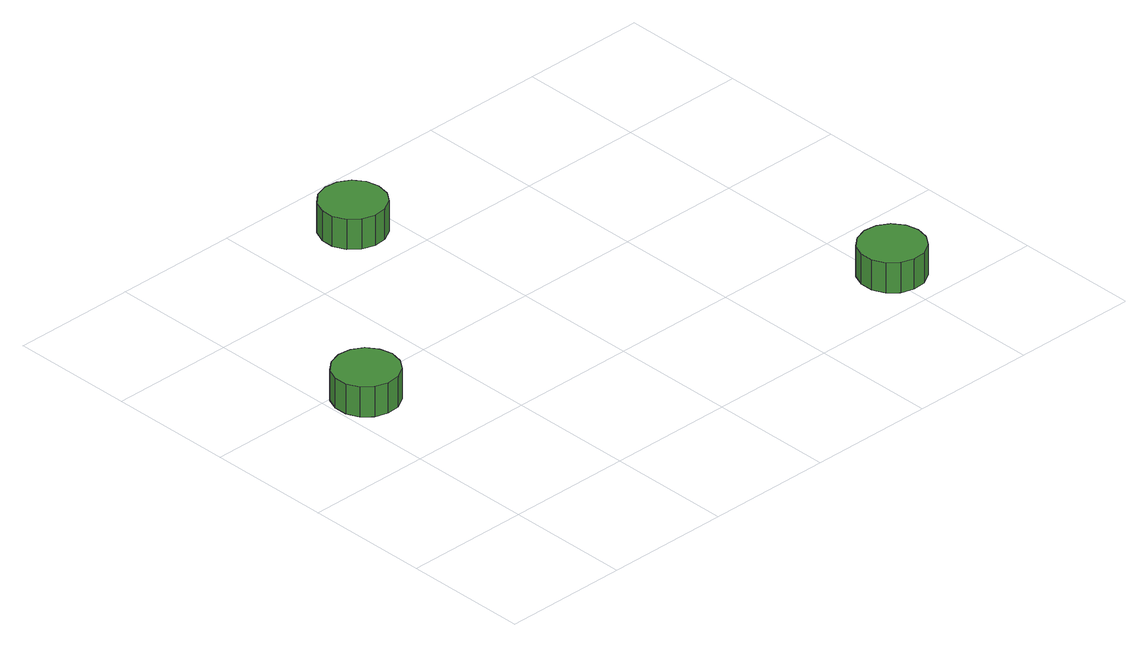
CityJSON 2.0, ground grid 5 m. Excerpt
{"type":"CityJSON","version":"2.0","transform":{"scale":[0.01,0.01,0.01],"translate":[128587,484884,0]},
"CityObjects":{
"tree1":{"type":"SolitaryVegetationObject","attributes":{"function":"something"},"geometry":[{"type":"MultiSurface","lod":"1","boundaries":[[[0,1,2,3,4,5,6,7,8,9,10,11,12,13,14]],[[15,16,17,18,19,20,21,22,23,24,25,26,27,28,29]],[[0,29,28,1]],[[1,28,27,2]],[[2,27,26,3]],[[3,26,25,4]],[[4,25,24,5]],[[5,24,23,6]],[[6,23,22,7]],[[7,22,21,8]],[[8,21,20,9]],[[9,20,19,10]],[[10,19,18,11]],[[11,18,17,12]],[[12,17,16,13]],[[13,16,15,14]],[[14,15,29,0]]]}]},
"tree2":{"type":"SolitaryVegetationObject","attributes":{"function":"something"},"geometry":[{"type":"MultiSurface","lod":"1","boundaries":[[[30,31,32,33,34,35,36,37,38,39,40,41,42,43,44]],[[45,46,47,48,49,50,51,52,53,54,55,56,57,58,59]],[[30,59,58,31]],[[31,58,57,32]],[[32,57,56,33]],[[33,56,55,34]],[[34,55,54,35]],[[35,54,53,36]],[[36,53,52,37]],[[37,52,51,38]],[[38,51,50,39]],[[39,50,49,40]],[[40,49,48,41]],[[41,48,47,42]],[[42,47,46,43]],[[43,46,45,44]],[[44,45,59,30]]]}]},
"tree3":{"type":"SolitaryVegetationObject","attributes":{"function":"something"},"geometry":[{"type":"MultiSurface","lod":"1","boundaries":[[[60,61,62,63,64,65,66,67,68,69,70,71,72,73,74]],[[75,76,77,78,79,80,81,82,83,84,85,86,87,88,89]],[[60,89,88,61]],[[61,88,87,62]],[[62,87,86,63]],[[63,86,85,64]],[[64,85,84,65]],[[65,84,83,66]],[[66,83,82,67]],[[67,82,81,68]],[[68,81,80,69]],[[69,80,79,70]],[[70,79,78,71]],[[71,78,77,72]],[[72,77,76,73]],[[73,76,75,74]],[[74,75,89,60]]]}]}
},
"vertices":[
[261,909,174],[249,961,174],[218,1005,174],[172,1031,174],[119,1037,174],[68,1020,174],[28,985,174],[7,936,174],[7,883,174],[28,834,174],[68,798,174],[119,782,174],[172,787,174],[218,814,174],[249,857,174],[249,857,47],[218,814,47],[172,787,47],[119,782,47],[68,798,47],[28,834,47],[7,883,47],[7,936,47],[28,985,47],[68,1020,47],[119,1037,47],[172,1031,47],[218,1005,47],[249,961,47],[261,909,47],
[987,1729,166],[976,1781,166],[945,1824,166],[898,1851,166],[845,1856,166],[795,1840,166],[755,1804,166],[733,1755,166],[733,1702,166],[755,1653,166],[795,1617,166],[845,1601,166],[898,1607,166],[945,1633,166],[976,1676,166],[976,1676,39],[945,1633,39],[898,1607,39],[845,1601,39],[795,1617,39],[755,1653,39],[733,1702,39],[733,1755,39],[755,1804,39],[795,1840,39],[845,1856,39],[898,1851,39],[945,1824,39],[976,1781,39],[987,1729,39],
[2158,198,170],[2147,250,170],[2115,293,170],[2069,320,170],[2016,326,170],[1965,309,170],[1925,274,170],[1904,225,170],[1904,171,170],[1925,123,170],[1965,87,170],[2016,70,170],[2069,76,170],[2115,103,170],[2147,146,170],[2147,146,43],[2115,103,43],[2069,76,43],[2016,70,43],[1965,87,43],[1925,123,43],[1904,171,43],[1904,225,43],[1925,274,43],[1965,309,43],[2016,326,43],[2069,320,43],[2115,293,43],[2147,250,43],[2158,198,43]
]}
